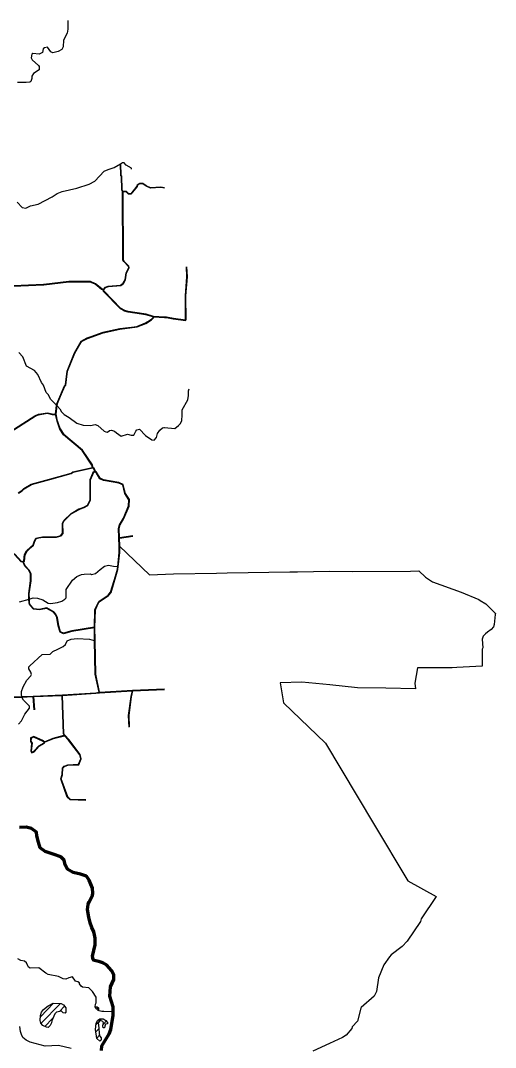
# Model space of a CAD drawing. Header units: inches. Extents: x 2666812 to 2767151, y 580083 to 705712.
# Drawn here: x 2706359 to 2725743, y 663811 to 705712 of the extents above; entities that cross this region are included whole.
import ezdxf

# ---------------------------------------------------------------- set-up
doc = ezdxf.new("R2010")
doc.units = ezdxf.units.IN
doc.header["$MEASUREMENT"] = 0
for name, color, linetype in [('BND-MCD', 42, 'Continuous'), ('HY-SHORE', 5, 'Continuous'), ('PLD-LANDBASE', 252, 'Continuous')]:
    doc.layers.add(name, color=color, linetype=linetype)
doc.layers.add('PLD-REMOTE-BOUNDARY', color=40, linetype='Continuous', lineweight=80)

# ---------------------------------------------------------------- blocks, each defined once
blk = doc.blocks.new('*X11')
at = {"color": 0}
blk.add_line((2709470, 665371), (2709528, 665430), dxfattribs=at)
blk = doc.blocks.new('*X12')
at = {"color": 0}
for p, q in [((2709439, 664751), (2709661, 664979)), ((2709434, 664451), (2709553, 664574)), ((2709729, 664755), (2709858, 664887)), ((2709470, 664195), (2709585, 664312))]:
    blk.add_line(p, q, dxfattribs=at)
blk = doc.blocks.new('*X39')
at = {"color": 0}
for p, q in [((2707168, 665063), (2707708, 665619)), ((2707188, 664790), (2707984, 665608)), ((2707947, 665276), (2708157, 665492)), ((2707354, 664667), (2707670, 664991)), ((2708169, 665210), (2708209, 665251))]:
    blk.add_line(p, q, dxfattribs=at)

msp = doc.modelspace()

# ---------------------------------------------------------------- linework, layer by layer
at = {"layer": 'BND-MCD'}
for points in [[(2708284, 705712), (2708288, 705363), (2708257, 705196), (2708110, 704911), (2708097, 704644), (2708048, 704527), (2707899, 704450), (2707674, 704397), (2707599, 704430), (2707454, 704620), (2707338, 704602), (2707281, 704559), (2707250, 704409), (2707124, 704341), (2706858, 704363), (2706817, 704337), (2706793, 704187), (2706827, 704104), (2707097, 703874), (2707121, 703833), (2707123, 703700), (2706891, 703555), (2706819, 703437), (2706820, 703346), (2706778, 703228), (2706745, 703195), (2706588, 703177), (2706462, 703184), (2706239, 703181)], [(2706059, 694877), (2707301, 694933), (2708333, 695053), (2709207, 695055), (2709418, 694966), (2709670, 694752), (2709744, 694728), (2709755, 694662), (2710430, 693969), (2710605, 693871), (2710755, 693830), (2711483, 693714), (2711784, 693626), (2711775, 693585), (2711702, 693509), (2711470, 693364), (2711113, 693219), (2710414, 693127), (2709723, 692977), (2709085, 692753), (2708843, 692625), (2708566, 692147), (2708265, 691410), (2708198, 690842), (2708156, 690801), (2707848, 690072), (2707839, 690003), (2707796, 689646), (2707856, 689372), (2707970, 689048), (2708122, 688817), (2708878, 688176), (2709278, 687580), (2709303, 687472), (2709363, 687431), (2709405, 687306), (2709455, 687273), (2709601, 687025), (2709743, 686960), (2710368, 686851), (2710538, 686769), (2710623, 686420), (2710786, 686164), (2710779, 685905), (2710566, 685398), (2710405, 685134), (2710366, 684991), (2710385, 684604), (2710397, 684268), (2711625, 683093), (2712599, 683136), (2714352, 683167), (2714792, 683174), (2717352, 683214), (2717669, 683219), (2718967, 683240), (2719893, 683232), (2722280, 683251), (2722620, 683256), (2722890, 683001), (2723169, 682804), (2724348, 682385), (2725059, 682086), (2725115, 682054), (2725345, 681916), (2725437, 681824), (2725743, 681520), (2725727, 681478), (2725691, 681070), (2725666, 680969), (2725568, 680859), (2725412, 680757), (2725341, 680690), (2725280, 680629), (2725238, 680589), (2725199, 680472), (2725227, 680113), (2725204, 680063), (2725204, 680031), (2725196, 679363), (2724167, 679314), (2723979, 679306), (2723610, 679305), (2722555, 679304), (2722446, 678669), (2722482, 678445)], [(2722482, 678445), (2721262, 678468), (2720114, 678490), (2718981, 678603), (2717836, 678719), (2716953, 678691), (2717091, 677870), (2718805, 676225), (2720768, 672948), (2722172, 670606), (2723318, 669977), (2722717, 669062), (2722678, 668945), (2722138, 668155), (2721940, 667927), (2721487, 667596), (2721424, 667508), (2721192, 667184), (2720972, 666657), (2720888, 666097), (2720791, 665904), (2720262, 665447), (2720253, 665410), (2720112, 664878), (2719898, 664650), (2719882, 664583), (2719645, 664314), (2719503, 664212), (2718972, 663971), (2718294, 663663)]]:
    msp.add_lwpolyline(points, dxfattribs=at)
at = {"layer": 'HY-SHORE'}
for p, q in [((2710187, 699709), (2710442, 699869)), ((2710442, 699869), (2710526, 699921)), ((2710526, 699921), (2710568, 699913)), ((2710669, 699814), (2710568, 699913)), ((2710887, 699692), (2710669, 699814)), ((2709385, 699158), (2709772, 699562)), ((2709772, 699562), (2709929, 699639)), ((2709929, 699639), (2710187, 699709)), ((2710888, 699650), (2710887, 699692)), ((2708663, 698866), (2709161, 699039)), ((2709161, 699039), (2709385, 699158)), ((2707079, 698214), (2707650, 698512)), ((2707650, 698512), (2707857, 698656)), ((2707857, 698656), (2708064, 698734)), ((2708064, 698734), (2708663, 698866)), ((2706219, 698304), (2706430, 698090)), ((2706430, 698090), (2706580, 698058)), ((2706580, 698058), (2706771, 698152)), ((2706771, 698152), (2707079, 698214)), ((2706451, 691989), (2706291, 692162)), ((2706605, 691607), (2706451, 691989)), ((2706924, 691428), (2706605, 691607)), ((2707059, 691271), (2706924, 691428)), ((2707213, 690948), (2707059, 691271)), ((2707298, 690840), (2707213, 690948)), ((2707410, 690541), (2707298, 690840)), ((2707494, 690443), (2707410, 690541)), ((2713209, 690600), (2713242, 690684)), ((2713212, 690408), (2713209, 690600)), ((2707588, 690260), (2707494, 690443)), ((2707840, 690003), (2707588, 690260)), ((2712961, 689830), (2713189, 690233)), ((2713189, 690233), (2713212, 690408)), ((2707840, 690003), (2707967, 689873)), ((2707967, 689873), (2708036, 689741)), ((2708036, 689741), (2708137, 689634)), ((2712956, 689605), (2712961, 689830)), ((2708137, 689634), (2708346, 689511)), ((2708346, 689511), (2708658, 689281)), ((2708658, 689281), (2708909, 689201)), ((2712811, 689195), (2712885, 689271)), ((2712885, 689271), (2712942, 689397)), ((2712942, 689397), (2712956, 689605)), ((2708909, 689201), (2709217, 689188)), ((2709217, 689188), (2709408, 689224)), ((2709408, 689224), (2709517, 689183)), ((2709517, 689183), (2709778, 688953)), ((2709778, 688953), (2709845, 688929)), ((2709845, 688929), (2709912, 688921)), ((2709912, 688921), (2709986, 688980)), ((2709986, 688980), (2710078, 688998)), ((2710078, 688998), (2710195, 688958)), ((2710195, 688958), (2710270, 688892)), ((2710270, 688892), (2710464, 688752)), ((2710980, 688800), (2711061, 688951)), ((2711061, 688951), (2711111, 689018)), ((2711111, 689018), (2711211, 689036)), ((2711211, 689036), (2711464, 688780)), ((2711906, 688694), (2711955, 688861)), ((2711955, 688861), (2712045, 689004)), ((2712045, 689004), (2712152, 689089)), ((2712152, 689089), (2712210, 689106)), ((2712210, 689106), (2712234, 689104)), ((2712234, 689104), (2712652, 689071)), ((2712652, 689071), (2712811, 689195)), ((2710464, 688752), (2710721, 688830)), ((2710721, 688830), (2710872, 688799)), ((2710872, 688799), (2710980, 688800)), ((2711464, 688780), (2711724, 688609)), ((2711724, 688609), (2711816, 688585)), ((2711816, 688585), (2711906, 688694)), ((2709609, 683313), (2709783, 683447)), ((2709783, 683447), (2709946, 683493)), ((2709946, 683493), (2710156, 683449)), ((2710156, 683449), (2710292, 683430)), ((2708480, 682881), (2708661, 683025)), ((2708661, 683025), (2708844, 683111)), ((2708844, 683111), (2708960, 683128)), ((2708960, 683128), (2709219, 683140)), ((2709219, 683140), (2709252, 683107)), ((2709252, 683107), (2709423, 683156)), ((2709423, 683156), (2709609, 683313)), ((2708226, 682495), (2708480, 682881)), ((2706710, 682106), (2706871, 682154)), ((2706871, 682154), (2707055, 682140)), ((2707055, 682140), (2707264, 682075)), ((2708164, 682102), (2708221, 682162)), ((2708221, 682162), (2708226, 682495)), ((2706323, 681989), (2706710, 682106)), ((2707264, 682075), (2707491, 681945)), ((2707491, 681945), (2707582, 681929)), ((2707582, 681929), (2707874, 681966)), ((2707874, 681966), (2708040, 682018)), ((2708040, 682018), (2708164, 682102)), ((2708267, 680404), (2708425, 680472)), ((2708425, 680472), (2708674, 680500)), ((2708674, 680500), (2709175, 680464)), ((2709175, 680464), (2709367, 680417)), ((2707680, 679963), (2707879, 680066)), ((2707879, 680066), (2708103, 680168)), ((2708103, 680168), (2708194, 680253)), ((2708194, 680253), (2708267, 680404)), ((2706745, 679386), (2707248, 679850)), ((2707248, 679850), (2707565, 679862)), ((2707565, 679862), (2707680, 679963)), ((2706697, 679260), (2706704, 679335)), ((2706782, 679128), (2706697, 679260)), ((2706704, 679335), (2706745, 679386)), ((2706463, 678524), (2706618, 678801)), ((2706618, 678801), (2706783, 678969)), ((2706808, 679028), (2706782, 679128)), ((2706783, 678969), (2706808, 679028)), ((2706399, 678332), (2706463, 678524)), ((2706392, 678207), (2706399, 678332)), ((2706412, 678124), (2706392, 678207)), ((2706418, 678098), (2706412, 678124)), ((2706478, 677982), (2706418, 678098)), ((2706723, 677735), (2706478, 677982)), ((2706535, 677408), (2706724, 677660)), ((2706724, 677660), (2706723, 677735)), ((2706281, 677005), (2706396, 677140)), ((2706396, 677140), (2706535, 677408)), ((2706756, 672769), (2706338, 672805)), ((2706906, 672703), (2706756, 672769)), ((2707016, 672580), (2706906, 672703)), ((2707025, 672530), (2707016, 672580)), ((2707042, 672497), (2707025, 672530)), ((2707062, 672247), (2707042, 672497)), ((2707080, 672147), (2707062, 672247)), ((2707105, 672122), (2707080, 672147)), ((2707122, 672039), (2707105, 672122)), ((2707190, 671965), (2707122, 672039)), ((2707308, 671850), (2707190, 671965)), ((2707501, 671752), (2707308, 671850)), ((2707861, 671648), (2707501, 671752)), ((2708053, 671575), (2707861, 671648)), ((2708154, 671426), (2708053, 671575)), ((2708199, 671251), (2708154, 671426)), ((2708224, 671227), (2708199, 671251)), ((2708241, 671152), (2708224, 671227)), ((2708343, 671028), (2708241, 671152)), ((2708519, 670930), (2708343, 671028)), ((2708878, 670868), (2708519, 670930)), ((2708987, 670827), (2708878, 670868)), ((2709105, 670712), (2708987, 670827)), ((2709199, 670538), (2709105, 670712)), ((2709232, 670505), (2709199, 670538)), ((2709310, 670306), (2709232, 670505)), ((2709126, 669662), (2709313, 670056)), ((2709313, 670056), (2709310, 670306)), ((2709112, 669353), (2709126, 669662)), ((2709140, 669120), (2709112, 669353)), ((2709253, 668730), (2709140, 669120)), ((2709278, 668705), (2709253, 668730)), ((2709355, 668531), (2709278, 668705)), ((2709364, 668431), (2709355, 668531)), ((2709408, 668314), (2709364, 668431)), ((2709411, 667990), (2709408, 668314)), ((2709300, 667555), (2709411, 667990)), ((2709318, 667405), (2709300, 667555)), ((2706377, 667363), (2706242, 667428)), ((2706527, 667331), (2706377, 667363)), ((2706603, 667265), (2706527, 667331)), ((2706654, 667141), (2706603, 667265)), ((2706688, 667083), (2706654, 667141)), ((2706747, 667042), (2706688, 667083)), ((2707105, 667063), (2706747, 667042)), ((2707391, 666849), (2707105, 667063)), ((2709360, 667364), (2709318, 667405)), ((2709518, 667320), (2709360, 667364)), ((2709678, 667276), (2709518, 667320)), ((2709730, 667247), (2709678, 667276)), ((2709871, 667170), (2709730, 667247)), ((2710056, 666972), (2709871, 667170)), ((2707483, 666792), (2707391, 666849)), ((2707909, 666713), (2707483, 666792)), ((2708102, 666607), (2707909, 666713)), ((2708335, 666652), (2708210, 666592)), ((2708484, 666687), (2708335, 666652)), ((2708603, 666522), (2708484, 666687)), ((2710142, 666823), (2710056, 666972)), ((2710167, 666748), (2710142, 666823)), ((2710169, 666573), (2710167, 666748)), ((2708210, 666592), (2708102, 666607)), ((2708704, 666489), (2708603, 666522)), ((2708762, 666448), (2708704, 666489)), ((2708771, 666407), (2708762, 666448)), ((2708839, 666308), (2708771, 666407)), ((2708889, 666275), (2708839, 666308)), ((2709140, 666244), (2708889, 666275)), ((2709300, 666096), (2709140, 666244)), ((2710012, 665988), (2710015, 666254)), ((2710015, 666254), (2710047, 666338)), ((2710047, 666338), (2710169, 666573)), ((2709444, 665864), (2709300, 666096)), ((2709447, 665631), (2709444, 665864)), ((2710011, 665871), (2710012, 665988)), ((2710128, 665470), (2710011, 665871)), ((2707292, 665365), (2707481, 665508)), ((2707292, 665365), (2707481, 665508)), ((2707481, 665508), (2707688, 665619)), ((2707481, 665508), (2707688, 665619)), ((2707688, 665619), (2708022, 665606)), ((2707688, 665619), (2708022, 665606)), ((2708022, 665606), (2708114, 665549)), ((2708022, 665606), (2708114, 665549)), ((2708114, 665549), (2708208, 665425)), ((2708114, 665549), (2708208, 665425)), ((2708208, 665425), (2708210, 665233)), ((2708208, 665425), (2708210, 665233)), ((2709407, 665473), (2709423, 665572)), ((2709458, 665381), (2709407, 665473)), ((2709407, 665473), (2709490, 665470)), ((2709458, 665381), (2709407, 665473)), ((2709407, 665473), (2709490, 665470)), ((2709423, 665572), (2709447, 665631)), ((2709525, 665324), (2709458, 665381)), ((2709525, 665324), (2709458, 665381)), ((2709490, 665470), (2709534, 665423)), ((2709490, 665470), (2709534, 665423)), ((2709534, 665423), (2709547, 665373)), ((2709534, 665423), (2709547, 665373)), ((2710143, 665265), (2710132, 665456)), ((2707163, 664913), (2707169, 665122)), ((2707163, 664913), (2707169, 665122)), ((2707169, 665122), (2707210, 665247)), ((2707169, 665122), (2707210, 665247)), ((2707210, 665247), (2707292, 665365)), ((2707210, 665247), (2707292, 665365)), ((2707671, 664994), (2707638, 664902)), ((2707671, 664994), (2707638, 664902)), ((2707760, 665186), (2707671, 664994)), ((2707760, 665186), (2707671, 664994)), ((2707826, 665254), (2707760, 665186)), ((2707826, 665254), (2707760, 665186)), ((2708025, 665290), (2707826, 665254)), ((2708025, 665290), (2707826, 665254)), ((2708101, 665224), (2708025, 665290)), ((2708101, 665224), (2708025, 665290)), ((2708177, 665208), (2708101, 665224)), ((2708177, 665208), (2708101, 665224)), ((2708210, 665233), (2708177, 665208)), ((2708210, 665233), (2708177, 665208)), ((2709510, 664919), (2709580, 664966)), ((2709510, 664919), (2709580, 664966)), ((2709547, 665317), (2709525, 665324)), ((2709547, 665317), (2709525, 665324)), ((2709547, 665373), (2709547, 665317)), ((2709547, 665373), (2709547, 665317)), ((2709571, 665309), (2709547, 665317)), ((2709676, 665276), (2709571, 665309)), ((2709580, 664966), (2709594, 664976)), ((2709580, 664966), (2709594, 664976)), ((2709594, 664976), (2709731, 664983)), ((2709594, 664976), (2709731, 664983)), ((2709758, 665274), (2709676, 665276)), ((2709731, 664983), (2709763, 664963)), ((2709731, 664983), (2709763, 664963)), ((2710143, 665265), (2709758, 665274)), ((2709763, 664963), (2709834, 664917)), ((2709763, 664963), (2709834, 664917)), ((2710043, 664538), (2710145, 665123)), ((2710145, 665123), (2710143, 665265)), ((2706360, 664462), (2706324, 664670)), ((2707181, 664796), (2707163, 664913)), ((2707181, 664796), (2707163, 664913)), ((2707266, 664714), (2707181, 664796)), ((2707266, 664714), (2707181, 664796)), ((2707416, 664633), (2707266, 664714)), ((2707416, 664633), (2707266, 664714)), ((2707483, 664625), (2707416, 664633)), ((2707483, 664625), (2707416, 664633)), ((2707574, 664710), (2707483, 664625)), ((2707574, 664710), (2707483, 664625)), ((2707623, 664818), (2707574, 664710)), ((2707623, 664818), (2707574, 664710)), ((2707638, 664902), (2707623, 664818)), ((2707638, 664902), (2707623, 664818)), ((2709420, 664548), (2709444, 664804)), ((2709420, 664548), (2709444, 664804)), ((2709473, 664173), (2709420, 664548)), ((2709473, 664173), (2709420, 664548)), ((2709444, 664804), (2709510, 664919)), ((2709444, 664804), (2709510, 664919)), ((2709582, 664884), (2709529, 664817)), ((2709582, 664884), (2709529, 664817)), ((2709529, 664817), (2709551, 664608)), ((2709529, 664817), (2709551, 664608)), ((2709551, 664608), (2709565, 664365)), ((2709551, 664608), (2709565, 664365)), ((2709604, 664911), (2709582, 664884)), ((2709604, 664911), (2709582, 664884)), ((2709656, 664903), (2709604, 664911)), ((2709656, 664903), (2709604, 664911)), ((2709718, 664871), (2709656, 664903)), ((2709718, 664871), (2709656, 664903)), ((2709739, 664813), (2709718, 664871)), ((2709739, 664813), (2709718, 664871)), ((2709720, 664695), (2709739, 664813)), ((2709720, 664695), (2709739, 664813)), ((2709738, 664608), (2709720, 664695)), ((2709738, 664608), (2709720, 664695)), ((2709782, 664611), (2709738, 664608)), ((2709782, 664611), (2709738, 664608)), ((2709802, 664684), (2709782, 664611)), ((2709802, 664684), (2709782, 664611)), ((2709833, 664761), (2709802, 664684)), ((2709833, 664761), (2709802, 664684)), ((2709912, 664771), (2709833, 664761)), ((2709912, 664771), (2709833, 664761)), ((2709834, 664917), (2709903, 664829)), ((2709834, 664917), (2709903, 664829)), ((2709903, 664829), (2709912, 664771)), ((2709903, 664829), (2709912, 664771)), ((2709978, 664371), (2710043, 664538)), ((2706395, 664338), (2706360, 664462)), ((2706454, 664213), (2706395, 664338)), ((2706589, 664115), (2706454, 664213)), ((2709594, 664066), (2709473, 664173)), ((2709594, 664066), (2709473, 664173)), ((2709565, 664365), (2709598, 664277)), ((2709565, 664365), (2709598, 664277)), ((2709598, 664277), (2709651, 664208)), ((2709598, 664277), (2709651, 664208)), ((2709655, 664123), (2709631, 664100)), ((2709655, 664123), (2709631, 664100)), ((2709651, 664208), (2709655, 664123)), ((2709651, 664208), (2709655, 664123)), ((2709789, 664072), (2709823, 664136)), ((2709823, 664136), (2709978, 664371)), ((2706748, 664025), (2706589, 664115)), ((2707359, 663865), (2706748, 664025)), ((2707908, 663897), (2707359, 663865)), ((2708427, 663769), (2707908, 663897)), ((2709631, 664100), (2709594, 664066)), ((2709631, 664100), (2709594, 664066)), ((2709685, 663784), (2709692, 663876)), ((2709692, 663876), (2709789, 664072))]:
    msp.add_line(p, q, dxfattribs=at)
at = {"layer": 'PLD-LANDBASE'}
for points in [[(2710522, 698735), (2710488, 698793), (2710473, 699357), (2710448, 699373), (2710433, 699868)], [(2710537, 698747), (2710507, 698798), (2710492, 699368), (2710467, 699384), (2710452, 699869)], [(2712234, 698886), (2712081, 698916), (2711665, 698886), (2711493, 698965), (2711356, 699065), (2711226, 699064), (2711121, 699001), (2711104, 698949), (2710854, 698643), (2710771, 698650), (2710677, 698740), (2710537, 698747)], [(2712234, 698866), (2712080, 698896), (2711662, 698866), (2711483, 698948), (2711350, 699045), (2711231, 699044), (2711137, 698988), (2711121, 698939), (2710862, 698623), (2710762, 698631), (2710669, 698721), (2710541, 698727)], [(2709739, 694737), (2709821, 694838), (2709941, 694873), (2710439, 694921), (2710543, 694994), (2710623, 695133), (2710669, 695417), (2710774, 695625), (2710766, 695677), (2710573, 695874), (2710538, 695943), (2710522, 698735)], [(2709758, 694729), (2709833, 694820), (2709945, 694854), (2710446, 694901), (2710558, 694980), (2710641, 695126), (2710688, 695411), (2710795, 695622), (2710785, 695686), (2710590, 695885), (2710557, 695948), (2710541, 698727)], [(2713096, 693488), (2713092, 694474), (2713149, 695250), (2713127, 695658)], [(2713116, 693487), (2713112, 694473), (2713169, 695250), (2713147, 695659)], [(2711771, 693616), (2711479, 693701), (2710753, 693818), (2710600, 693858), (2710420, 693958), (2709741, 694655), (2709733, 694718)], [(2711785, 693639), (2711485, 693727), (2710758, 693843), (2710610, 693883), (2710437, 693979), (2709766, 694667), (2709758, 694729)], [(2707830, 690004), (2707839, 690074), (2708148, 690806), (2708188, 690847), (2708257, 691412), (2708557, 692151), (2708837, 692632), (2709080, 692762), (2709721, 692986), (2710412, 693136), (2711110, 693228), (2711465, 693373), (2711695, 693516), (2711766, 693589), (2711771, 693616)], [(2707850, 690001), (2707858, 690069), (2708165, 690794), (2708207, 690838), (2708276, 691407), (2708575, 692142), (2708851, 692618), (2709088, 692744), (2709726, 692967), (2710415, 693117), (2711115, 693208), (2711474, 693355), (2711707, 693501), (2711784, 693579), (2711790, 693612)], [(2712234, 693609), (2711785, 693639)], [(2712234, 693583), (2711790, 693612)], [(2713096, 693488), (2712597, 693556), (2712318, 693603), (2712234, 693609)], [(2713106, 693460), (2712593, 693531), (2712315, 693577), (2712234, 693583)], [(2705763, 688694), (2706112, 689059), (2706941, 689587), (2707092, 689647), (2707453, 689710), (2707646, 689662), (2707786, 689657)], [(2705777, 688681), (2706125, 689044), (2706950, 689569), (2707098, 689628), (2707452, 689690), (2707644, 689643), (2707787, 689637)], [(2707786, 689657), (2707830, 690004)], [(2707805, 689647), (2707850, 690001)], [(2709291, 687479), (2709268, 687576), (2708871, 688169), (2708114, 688810), (2707960, 689044), (2707847, 689369), (2707787, 689637)], [(2709312, 687477), (2709286, 687584), (2708886, 688182), (2708129, 688823), (2707978, 689052), (2707866, 689375), (2707805, 689647)], [(2707542, 687001), (2708419, 687246), (2708493, 687296), (2709291, 687479)], [(2707548, 686982), (2708427, 687227), (2708501, 687278), (2709301, 687461)], [(2708796, 685802), (2708943, 685859), (2709089, 685943), (2709200, 686148), (2709199, 686981), (2709340, 687306), (2709392, 687314)], [(2708803, 685784), (2708951, 685841), (2709103, 685928), (2709220, 686143), (2709219, 686977), (2709354, 687288), (2709403, 687296)], [(2709392, 687314), (2709354, 687425), (2709301, 687461)], [(2709413, 687313), (2709370, 687437), (2709312, 687477)], [(2710376, 684603), (2710356, 684992), (2710396, 685138), (2710557, 685402), (2710770, 685907), (2710776, 686160), (2710615, 686416), (2710528, 686762), (2710366, 686841), (2709740, 686951), (2709593, 687017), (2709448, 687266), (2709403, 687296)], [(2710395, 684615), (2710376, 684990), (2710415, 685130), (2710575, 685393), (2710790, 685903), (2710795, 686166), (2710633, 686424), (2710545, 686776), (2710372, 686860), (2709746, 686970), (2709607, 687033), (2709463, 687280), (2709413, 687313)], [(2706268, 686445), (2706417, 686538), (2706499, 686614), (2706799, 686794), (2707542, 687001)], [(2706279, 686428), (2706429, 686522), (2706511, 686598), (2706807, 686775), (2707548, 686982)], [(2706767, 684219), (2706872, 684314), (2706912, 684441), (2706980, 684590), (2707101, 684622), (2707260, 684649), (2707826, 684647), (2708004, 684706), (2708074, 684793), (2708069, 685209), (2708129, 685314), (2708419, 685602), (2708744, 685782), (2708796, 685802)], [(2706780, 684204), (2706889, 684303), (2706930, 684434), (2706994, 684573), (2707105, 684603), (2707262, 684629), (2707829, 684627), (2708016, 684689), (2708094, 684787), (2708089, 685204), (2708144, 685302), (2708431, 685586), (2708752, 685764), (2708803, 685784)], [(2710395, 684615), (2710941, 684696)], [(2710395, 684595), (2710944, 684677)], [(2710327, 683424), (2710391, 684004), (2710386, 684268)], [(2710346, 683422), (2710410, 684003), (2710405, 684268)], [(2710386, 684268), (2710376, 684603)], [(2710405, 684268), (2710395, 684595)], [(2706464, 683607), (2706383, 683623), (2706112, 683920), (2706015, 683951), (2705339, 684018), (2705193, 684068), (2705108, 684178)], [(2706467, 683627), (2706393, 683641), (2706123, 683937), (2706019, 683971), (2705343, 684038), (2705205, 684085), (2705123, 684190)], [(2706467, 683627), (2706495, 683662), (2706525, 683920), (2706608, 684074), (2706767, 684219)], [(2706483, 683615), (2706514, 683655), (2706544, 683914), (2706624, 684062), (2706780, 684204)], [(2706700, 682105), (2706693, 682327), (2706770, 682854), (2706767, 683134), (2706692, 683280), (2706531, 683445), (2706464, 683607)], [(2706720, 682106), (2706713, 682326), (2706790, 682852), (2706786, 683139), (2706708, 683291), (2706548, 683456), (2706483, 683615)], [(2710230, 683035), (2710316, 683321), (2710327, 683424)], [(2710249, 683029), (2710335, 683317), (2710346, 683422)], [(2709376, 680958), (2709393, 681669), (2709466, 681839), (2709557, 682008), (2709931, 682272), (2710035, 682388), (2710230, 683035)], [(2709396, 680950), (2709412, 681665), (2709484, 681830), (2709573, 681995), (2709944, 682257), (2710053, 682378), (2710249, 683029)], [(2709376, 680938), (2708456, 680788), (2708113, 680691), (2707980, 680751), (2707900, 681014), (2707846, 681354), (2707788, 681476), (2707705, 681573), (2707433, 681725), (2707119, 681663), (2706888, 681695), (2706741, 681864), (2706706, 681941), (2706700, 682105)], [(2709376, 680958), (2708452, 680807), (2708114, 680712), (2707996, 680766), (2707919, 681018), (2707865, 681360), (2707804, 681487), (2707718, 681588), (2707436, 681746), (2707118, 681683), (2706898, 681713), (2706758, 681874), (2706725, 681946), (2706720, 682106)], [(2709384, 680420), (2709376, 680938)], [(2709404, 680420), (2709396, 680950)], [(2709407, 679040), (2709384, 680420)], [(2709426, 679043), (2709404, 680420)], [(2709562, 678309), (2709407, 679040)], [(2709582, 678310), (2709426, 679043)], [(2709582, 678310), (2710922, 678392)], [(2710922, 678392), (2712234, 678447)], [(2710929, 678359), (2712234, 678414)], [(2705376, 678123), (2706412, 678128)], [(2706412, 678128), (2706875, 678147)], [(2706412, 678108), (2706865, 678126)], [(2706865, 678126), (2706904, 677585)], [(2706875, 678147), (2708067, 678196)], [(2706885, 678127), (2708058, 678176)], [(2706885, 678127), (2706924, 677587)], [(2708139, 676549), (2708110, 676606), (2708058, 678176)], [(2708067, 678196), (2709429, 678287)], [(2708078, 678177), (2709430, 678267)], [(2708162, 676549), (2708129, 676612), (2708078, 678177)], [(2709429, 678287), (2709562, 678309)], [(2709430, 678267), (2709577, 678277)], [(2709577, 678277), (2710909, 678358)], [(2710909, 678358), (2710854, 678127), (2710757, 677356), (2710773, 676886)], [(2710929, 678359), (2710874, 678124), (2710776, 677355), (2710793, 676887)], [(2706904, 676497), (2706770, 676442), (2706763, 676299), (2706813, 676225), (2706775, 675899), (2706825, 675831), (2706909, 675879), (2707114, 676106), (2707341, 676227), (2707341, 676268)], [(2706903, 676476), (2706789, 676428), (2706783, 676305), (2706834, 676230), (2706796, 675904), (2706831, 675857), (2706896, 675894), (2707102, 676122), (2707322, 676239), (2707322, 676270)], [(2707322, 676270), (2707284, 676299), (2706903, 676476)], [(2707333, 676286), (2707294, 676316), (2706904, 676497)], [(2707333, 676286), (2707693, 676430), (2708139, 676549)], [(2707341, 676268), (2707699, 676412), (2708150, 676532)], [(2709018, 673893), (2708388, 673910), (2708266, 674030), (2707997, 674774), (2708054, 674944), (2708068, 675213), (2708137, 675293), (2708283, 675346), (2708728, 675367), (2708813, 675585), (2708779, 675754), (2708323, 676355), (2708150, 676532)], [(2709018, 673912), (2708397, 673930), (2708283, 674041), (2708018, 674774), (2708074, 674940), (2708087, 675205), (2708149, 675276), (2708287, 675326), (2708741, 675348), (2708833, 675583), (2708797, 675762), (2708338, 676368), (2708162, 676549)]]:
    msp.add_lwpolyline(points, dxfattribs=at)
for points in [[(2709739, 694737), (2709673, 694758), (2709421, 694971), (2709209, 695062), (2708332, 695060), (2707308, 694941, -0.017781), (2707291, 694939), (2706071, 694884, 0.025274), (2706046, 694882), (2705851, 694853)], [(2709733, 694718), (2709663, 694740), (2709410, 694954), (2709205, 695042), (2708333, 695040), (2707310, 694921, -0.017781), (2707292, 694919), (2706073, 694864, 0.025274), (2706048, 694862), (2705854, 694833)], [(2702503, 678453), (2702857, 678392, 0.012885), (2702867, 678390), (2704713, 678167), (2705181, 678111, 0.021579), (2705202, 678109), (2705376, 678103), (2706412, 678108)]]:
    msp.add_lwpolyline(points, format="xyb", dxfattribs=at)
at = {"layer": 'PLD-REMOTE-BOUNDARY'}
msp.add_lwpolyline([(2709664, 663691), (2709683, 663877), (2709973, 664366), (2710043, 664546), (2710143, 665120), (2710133, 665467), (2710002, 665904), (2710025, 666281), (2710171, 666584), (2710163, 666775), (2710073, 666955), (2709883, 667164), (2709714, 667261), (2709553, 667314), (2709366, 667366), (2709318, 667400), (2709295, 667538), (2709403, 668000), (2709407, 668266), (2709377, 668408), (2709347, 668524), (2709273, 668707), (2709201, 668898), (2709145, 669130), (2709097, 669436), (2709123, 669653), (2709164, 669758), (2709299, 670012), (2709306, 670113), (2709302, 670315), (2709159, 670640), (2709050, 670803), (2708800, 670879), (2708507, 670944), (2708279, 671085), (2708181, 671259), (2708137, 671454), (2708007, 671585), (2707692, 671704), (2707366, 671802), (2707159, 671954), (2707094, 672182), (2707029, 672443), (2707007, 672595), (2706801, 672747), (2706583, 672801), (2706322, 672791)], dxfattribs=at)

# ---------------------------------------------------------------- block references
at = {"layer": 'HY-SHORE'}
for name in ['*X39', '*X11', '*X12']:
    msp.add_blockref(name, (0, 0), dxfattribs=at)

doc.saveas('drawing.dxf')
